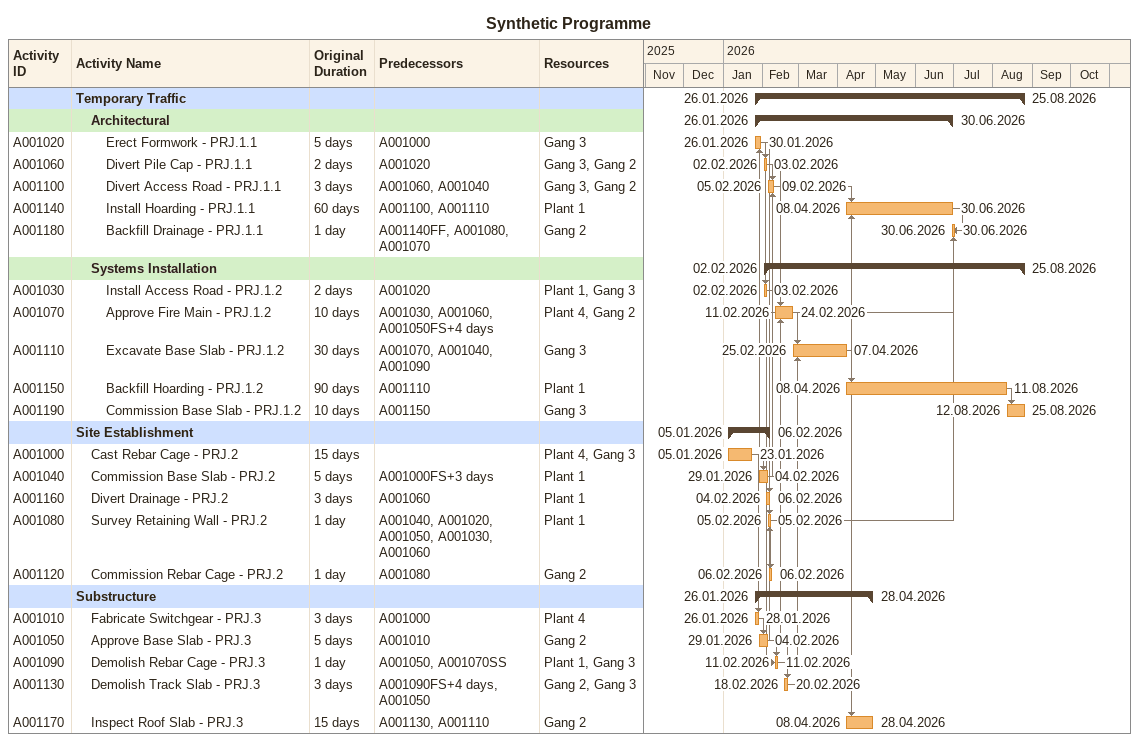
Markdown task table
Synthetic Programme

| ID | Level | Task | Original duration | Start | Finish | Predecessors | Resources |
|---|---|---|---|---|---|---|---|
|  | 1 | **Temporary Traffic** |  | 2026-01-26 | 2026-08-25 |  |  |
|  | 2 | **Architectural** |  | 2026-01-26 | 2026-06-30 |  |  |
| A001020 | 3 | Erect Formwork - PRJ.1.1 | 5d | 2026-01-26 | 2026-01-30 | A001000 | Gang 3 |
| A001060 | 3 | Divert Pile Cap - PRJ.1.1 | 2d | 2026-02-02 | 2026-02-03 | A001020 | Gang 3, Gang 2 |
| A001100 | 3 | Divert Access Road - PRJ.1.1 | 3d | 2026-02-05 | 2026-02-09 | A001060, A001040 | Gang 3, Gang 2 |
| A001140 | 3 | Install Hoarding - PRJ.1.1 | 60d | 2026-04-08 | 2026-06-30 | A001100, A001110 | Plant 1 |
| A001180 | 3 | Backfill Drainage - PRJ.1.1 | 1d | 2026-06-30 | 2026-06-30 | A001140FF, A001080, A001070 | Gang 2 |
|  | 2 | **Systems Installation** |  | 2026-02-02 | 2026-08-25 |  |  |
| A001030 | 3 | Install Access Road - PRJ.1.2 | 2d | 2026-02-02 | 2026-02-03 | A001020 | Plant 1, Gang 3 |
| A001070 | 3 | Approve Fire Main - PRJ.1.2 | 10d | 2026-02-11 | 2026-02-24 | A001030, A001060, A001050FS+4d | Plant 4, Gang 2 |
| A001110 | 3 | Excavate Base Slab - PRJ.1.2 | 30d | 2026-02-25 | 2026-04-07 | A001070, A001040, A001090 | Gang 3 |
| A001150 | 3 | Backfill Hoarding - PRJ.1.2 | 90d | 2026-04-08 | 2026-08-11 | A001110 | Plant 1 |
| A001190 | 3 | Commission Base Slab - PRJ.1.2 | 10d | 2026-08-12 | 2026-08-25 | A001150 | Gang 3 |
|  | 1 | **Site Establishment** |  | 2026-01-05 | 2026-02-06 |  |  |
| A001000 | 2 | Cast Rebar Cage - PRJ.2 | 15d | 2026-01-05 | 2026-01-23 |  | Plant 4, Gang 3 |
| A001040 | 2 | Commission Base Slab - PRJ.2 | 5d | 2026-01-29 | 2026-02-04 | A001000FS+3d | Plant 1 |
| A001160 | 2 | Divert Drainage - PRJ.2 | 3d | 2026-02-04 | 2026-02-06 | A001060 | Plant 1 |
| A001080 | 2 | Survey Retaining Wall - PRJ.2 | 1d | 2026-02-05 | 2026-02-05 | A001040, A001020, A001050, A001030, A001060 | Plant 1 |
| A001120 | 2 | Commission Rebar Cage - PRJ.2 | 1d | 2026-02-06 | 2026-02-06 | A001080 | Gang 2 |
|  | 1 | **Substructure** |  | 2026-01-26 | 2026-04-28 |  |  |
| A001010 | 2 | Fabricate Switchgear - PRJ.3 | 3d | 2026-01-26 | 2026-01-28 | A001000 | Plant 4 |
| A001050 | 2 | Approve Base Slab - PRJ.3 | 5d | 2026-01-29 | 2026-02-04 | A001010 | Gang 2 |
| A001090 | 2 | Demolish Rebar Cage - PRJ.3 | 1d | 2026-02-11 | 2026-02-11 | A001050, A001070SS | Plant 1, Gang 3 |
| A001130 | 2 | Demolish Track Slab - PRJ.3 | 3d | 2026-02-18 | 2026-02-20 | A001090FS+4d, A001050 | Gang 2, Gang 3 |
| A001170 | 2 | Inspect Roof Slab - PRJ.3 | 15d | 2026-04-08 | 2026-04-28 | A001130, A001110 | Gang 2 |
